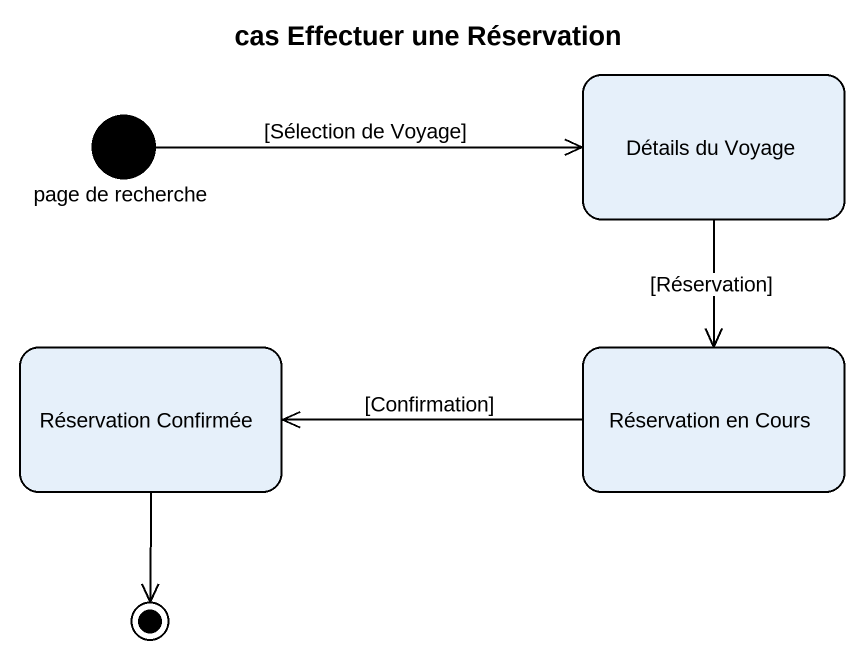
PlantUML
@startuml
title cas Effectuer une Réservation
hide empty description
state "page de recherche" as page_de_recherche <<start>>
state "Détails du Voyage" as Détails_du_Voyage
state "Réservation Confirmée" as Réservation_Confirmée
state "Réservation en Cours" as Réservation_en_Cours
page_de_recherche -right-> Détails_du_Voyage : [Sélection de Voyage]
Détails_du_Voyage --> Réservation_en_Cours : [Réservation]
Réservation_en_Cours -left-> Réservation_Confirmée : [Confirmation]
Réservation_Confirmée --> [*]
@enduml
